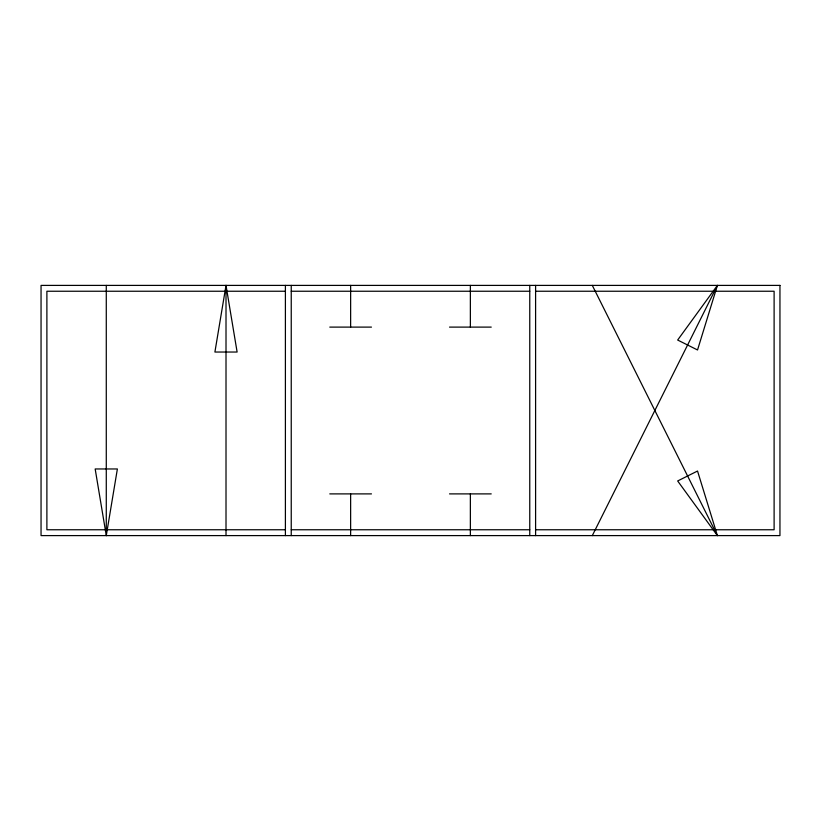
<?xml version="1.0" encoding="UTF-8"?>
<svg xmlns="http://www.w3.org/2000/svg" width="821" height="821" viewBox="0 0 821 821"><rect width="100%" height="100%" fill="white"/><g stroke="black" fill="none" stroke-linecap="round" stroke-linejoin="round"><path stroke-width="1.23" d="M106.278 535.6L117.382 468.965L95.174 468.965L106.278 535.6L106.278 285.4M226.011 285.4L214.907 352.035L237.115 352.035L226.011 285.4L226.011 535.6M717.4 285.4L697.532 349.972L677.664 340.038L717.4 285.4L592.31 535.6M285.4 291.239L46.889 291.239L46.889 529.761L285.4 529.761M291.239 291.239L529.761 291.239M535.6 291.239L774.111 291.239L774.111 529.761L535.6 529.761M329.785 327.107L371.482 327.107M449.518 327.107L491.215 327.107M329.785 493.893L371.482 493.893M449.518 493.893L491.215 493.893M291.239 529.761L529.761 529.761M717.4 535.6L677.664 480.962L697.532 471.028L717.4 535.6L592.31 285.4M535.6 285.4L535.6 535.6M529.761 285.4L529.761 535.6M470.361 285.4L470.361 327.107M470.361 493.893L470.361 535.6M350.639 285.4L350.639 327.107M350.639 493.893L350.639 535.6M291.239 285.4L291.239 535.6M285.4 285.4L285.4 535.6M779.95 285.4L41.05 285.4L41.05 535.6L779.95 535.6L779.95 285.4"/></g></svg>
